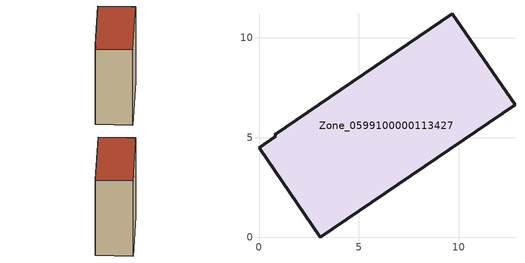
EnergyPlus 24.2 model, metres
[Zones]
Zone_0599100000113427
 floor ground (C_G): 0,4.5 0.83,5.06 0.78,5.14 9.68,11.21 12.82,6.65 3.06,0 z0
 wall outside (C_F): 0.83,5.06 0,4.5 3.06,0 12.82,6.65 9.68,11.21 0.78,5.14 0.83,5.06 z0:12.89
 roof outside (C_R): 9.68,11.21 0.78,5.14 0.83,5.06 0,4.5 3.06,0 12.82,6.65 z12.89
[BUILDING]
Pand.0599100000113427: North Axis=0; Terrain=City; Loads Convergence Tolerance Value=0.04; Temperature Convergence Tolerance Value=0.4; Solar Distribution=FullExterior; Maximum Number of Warmup Days=25; Minimum Number of Warmup Days=1
[Site:Location]
Rotterdam.The.Hague.AP_ZH_NLD Design_Conditions: Latitude=51.96; Longitude=4.45; Time Zone=1; Elevation=-4.5
[SITE:GROUNDTEMPERATURE:BUILDINGSURFACE]
18, 18, 18, 18, 18, 18, 18, 18, 18, 18, 18, 18
[MATERIAL] Thermal Absorptance=0.9; Solar Absorptance=0.7; Visible Absorptance=0.7
Name | Roughness | Thickness | Conductivity | Density | Specific Heat
G.TI.1946 | MediumSmooth | 0.15 | 1 | 540 | 1210
F.TI.1946 | Rough | 0.3 | 0.857143 | 1920 | 840
R.TI.1946 | MediumRough | 0.2 | 0.1 | 1500 | 1000
[CONSTRUCTION]
C_G: G.TI.1946
C_F: F.TI.1946
C_R: R.TI.1946
[ZONE]
Zone_0599100000113427: Type=1; Multiplier=1; Ceiling Height=Autocalculate; Volume=Autocalculate; Floor Area=autocalculate; Part of Total Floor Area=Yes
[ZONEINFILTRATION:DESIGNFLOWRATE]
Infil_Zone_0599100000113427: Zone or ZoneList or Space or SpaceList=Zone_0599100000113427; Schedule=AlwaysOn; Design Flow Rate Calculation Method=Flow/Area; Flow Rate per Floor Area=0.003; Constant Term Coefficient=1; Temperature Term Coefficient=0; Velocity Term Coefficient=0; Velocity Squared Term Coefficient=0
[HVACTEMPLATE:ZONE:IDEALLOADSAIRSYSTEM]
Zone_0599100000113427: Maximum Heating Supply Air Temperature=50; Minimum Cooling Supply Air Temperature=13; Maximum Heating Supply Air Humidity Ratio=0.0156; Minimum Cooling Supply Air Humidity Ratio=0.0077; Heating Limit=NoLimit; Cooling Limit=NoLimit; Dehumidification Control Type=ConstantSensibleHeatRatio; Cooling Sensible Heat Ratio=0.7; Dehumidification Setpoint=60; Humidification Control Type=None; Humidification Setpoint=30; Outdoor Air Method=None; Outdoor Air Flow Rate per Person=0.00944; Outdoor Air Flow Rate per Zone Floor Area=0; Outdoor Air Flow Rate per Zone=0; Demand Controlled Ventilation Type=None; Outdoor Air Economizer Type=NoEconomizer; Heat Recovery Type=None; Sensible Heat Recovery Effectiveness=0.7; Latent Heat Recovery Effectiveness=0.65
[ZONECONTROL:THERMOSTAT]
ThermostatControl_Zone_0599100000113427: Zone or ZoneList=Zone_0599100000113427; Control Type Schedule=DualSetpointControlType; Control 1=Thermostat_Zone_0599100000113427; Temperature Difference Between Cutout And Setpoint=0
[THERMOSTATSETPOINT:DUALSETPOINT]
Thermostat_Zone_0599100000113427: Heating Setpoint Temperature Schedule=HeatingSetpoint_Zone_0599100000113427; Cooling Setpoint Temperature Schedule=CoolingSetpoint_Zone_0599100000113427
[SCHEDULE:COMPACT]
HeatingSetpoint_Zone_0599100000113427: Through: 12/31, For: AllDays, Until: 24:00, 21
CoolingSetpoint_Zone_0599100000113427: Through: 12/31, For: AllDays, Until: 24:00, 24
DualSetpointControlType: Through: 12/31, For: AllDays, Until: 24:00, 4
AlwaysOn: Through: 12/31, For: AllDays, Until: 24:00, 1
